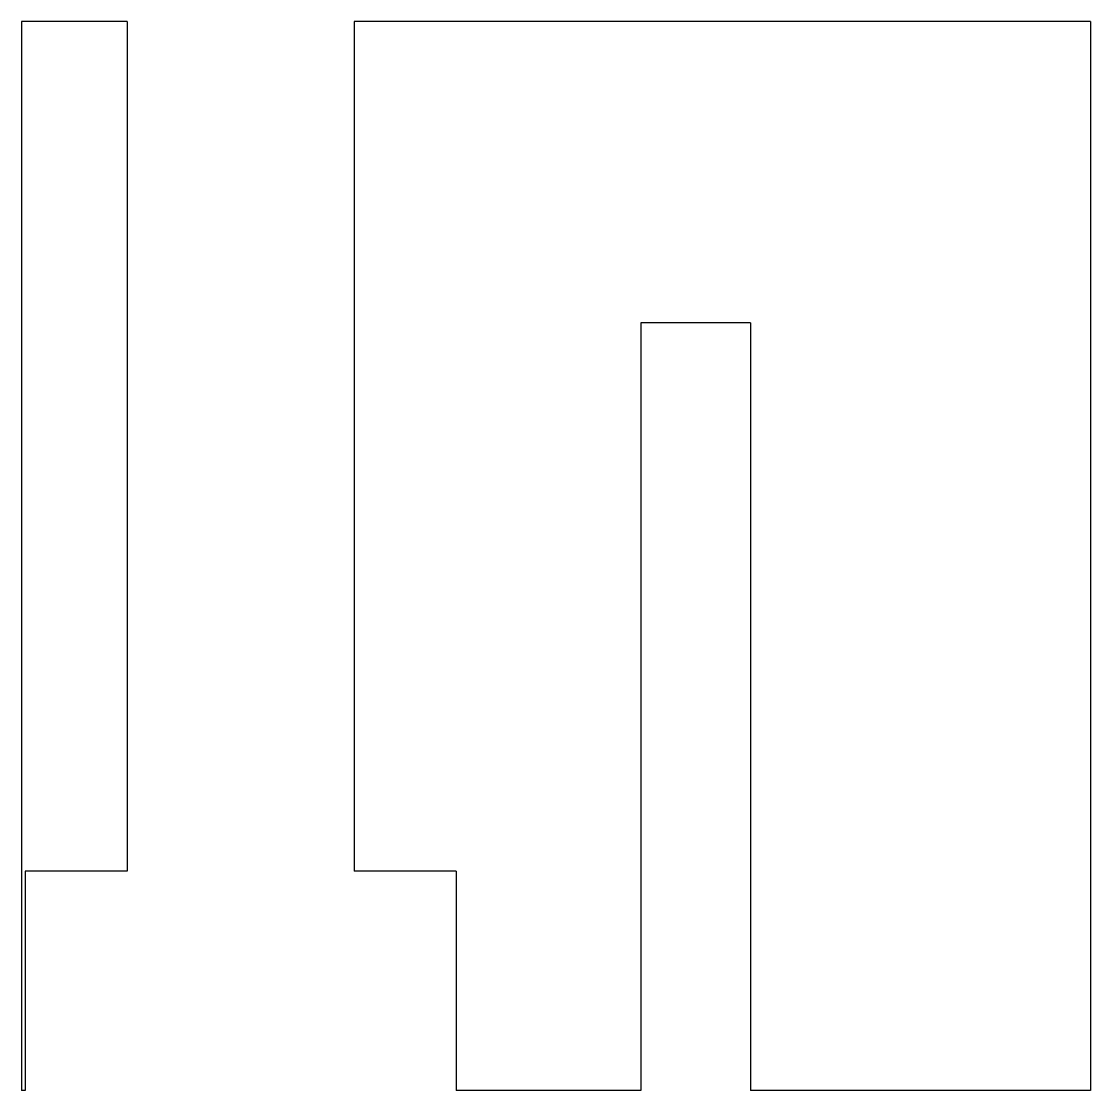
# Model space of a CAD drawing. Header units: millimetres. Extents: x 0 to 19.5, y 0 to 19.5.
import ezdxf

# ---------------------------------------------------------------- set-up
doc = ezdxf.new("R2010")
doc.units = ezdxf.units.MM

msp = doc.modelspace()

# ---------------------------------------------------------------- linework, layer by layer
for p, q in [((1.932, 19.5, 6.75), (0, 19.5, 6.75)), ((0, 19.5, 6.75), (0, 0, 6.75)), ((1.932, 19.5, 6.75), (1.932, 4, 6.75)), ((19.5, 19.5, 6.75), (6.068, 19.5, 6.75)), ((6.068, 19.5, 6.75), (6.068, 4, 6.75)), ((19.5, 19.5, 6.75), (19.5, 0, 6.75)), ((11.3, 14, 6.75), (11.3, 0, 6.75)), ((13.3, 14, 6.75), (11.3, 14, 6.75)), ((13.3, 14, 6.75), (13.3, 0, 6.75)), ((0.071, 4, 6.75), (0.071, 0, 6.75)), ((1.932, 4, 6.75), (0.071, 4, 6.75)), ((7.929, 4, 6.75), (6.068, 4, 6.75)), ((7.929, 4, 6.75), (7.929, 0, 6.75)), ((0.071, 0, 6.75), (0, 0, 6.75)), ((11.3, 0, 6.75), (7.929, 0, 6.75)), ((19.5, 0, 6.75), (13.3, 0, 6.75))]:
    msp.add_line(p, q)

doc.saveas('drawing.dxf')
